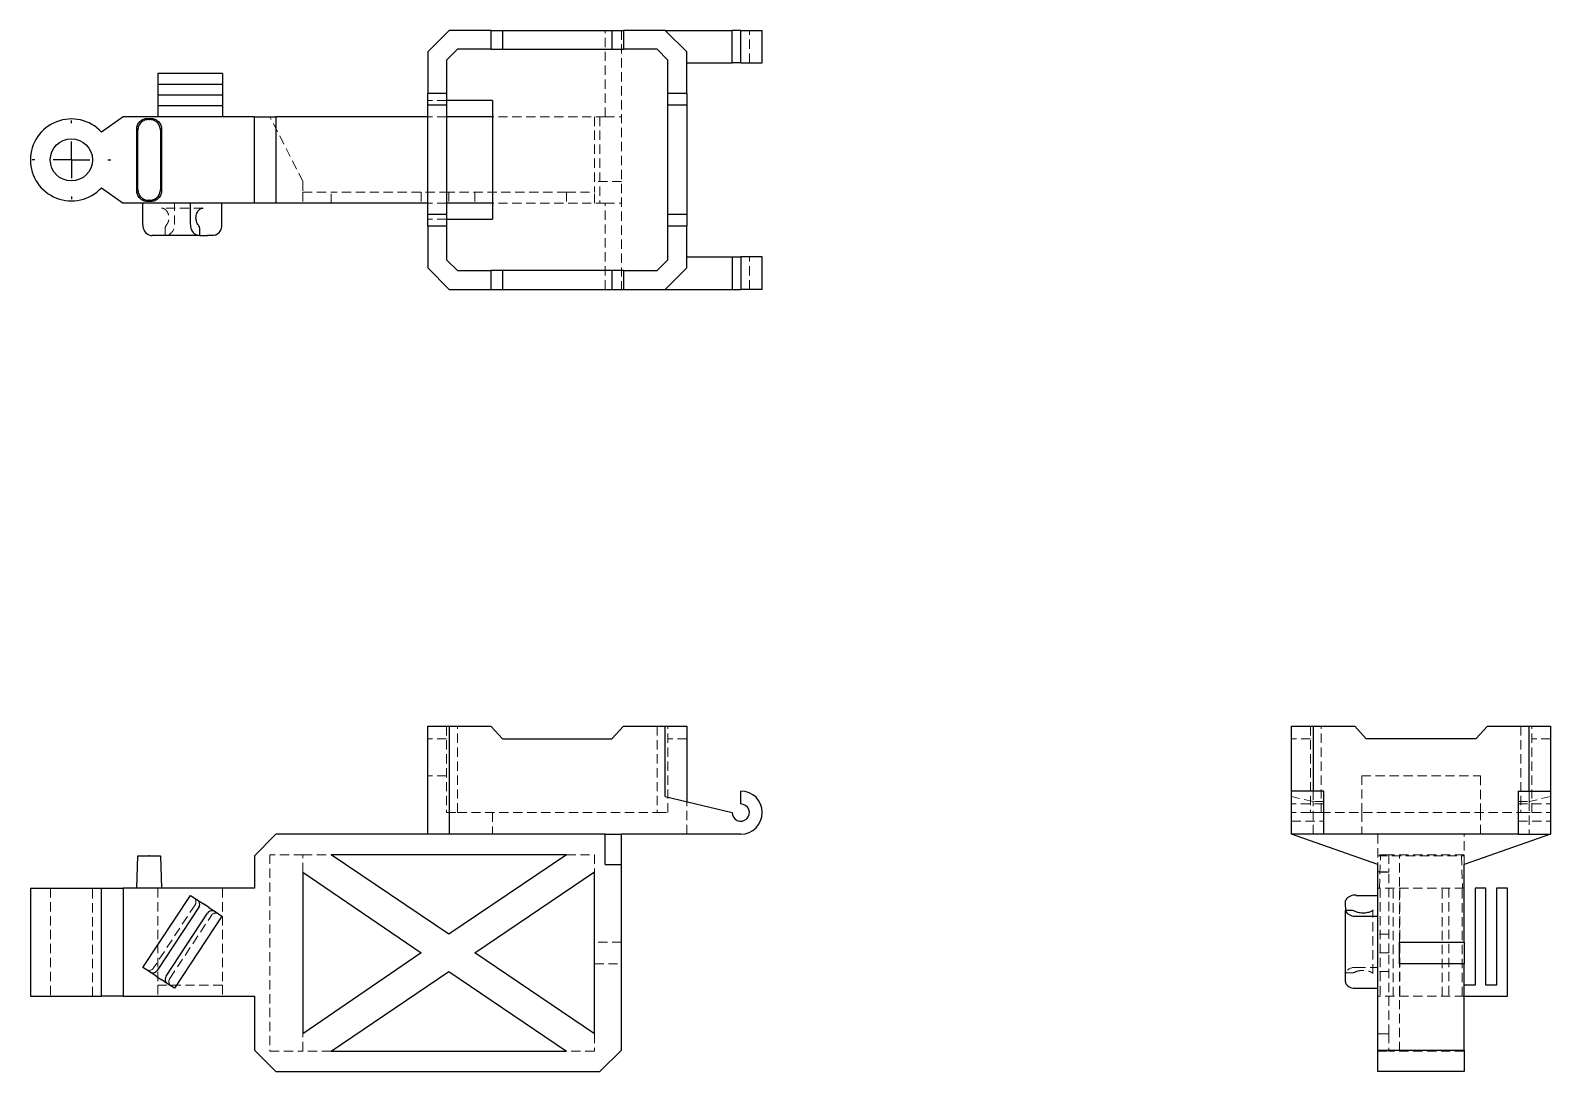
# Model space of a CAD drawing. Header units: millimetres. Extents: x 33 to 241, y 33 to 176.
import ezdxf

# ---------------------------------------------------------------- set-up
doc = ezdxf.new("R2010")
doc.units = ezdxf.units.MM
doc.linetypes.add('HIDDEN', pattern=[1.905, 1.27, -0.635])
doc.layers.add('10', color=7, linetype='Continuous')

# ---------------------------------------------------------------- blocks, each defined once
blk = doc.blocks.new('SW_CENTERMARKSYMBOL_0')
at = {"layer": '10', "color": 0}
for p, q in [((0, 5), (0, 5.38)), ((0, 0), (0, 2.5)), ((-5, 0), (-5.38, 0)), ((0, 0), (-2.5, 0)), ((0, 0), (0, -2.5)), ((0, 0), (2.5, 0)), ((5, 0), (5.38, 0)), ((0, -5), (0, -5.38))]:
    blk.add_line(p, q, dxfattribs=at)

msp = doc.modelspace()

# ---------------------------------------------------------------- linework, layer by layer
at = {"color": 7, "linetype": 'Continuous', "lineweight": 25}
for p, q in [((90.23, 175.7), (87.28, 172.75)), ((95.92, 175.7), (90.23, 175.7)), ((95.92, 175.7), (95.92, 173.12)), ((95.92, 175.7), (97.5, 175.7)), ((97.5, 175.7), (97.5, 173.12)), ((97.5, 175.7), (112.46, 175.7)), ((112.46, 175.7), (112.46, 173.12)), ((112.46, 175.7), (114.03, 175.7)), ((114.03, 175.7), (114.03, 173.12)), ((119.73, 175.7), (114.03, 175.7)), ((122.68, 172.75), (119.73, 175.7)), ((119.73, 175.7), (128.87, 175.7)), ((128.87, 171.27), (128.87, 175.7)), ((130.05, 175.7), (128.87, 175.7)), ((130.05, 171.27), (130.05, 175.7)), ((130.05, 175.7), (133, 175.7)), ((133, 171.27), (133, 175.7)), ((87.28, 172.75), (87.28, 167.06)), ((89.86, 171.64), (91.34, 173.12)), ((95.92, 173.12), (91.34, 173.12)), ((95.92, 173.12), (97.5, 173.12)), ((97.5, 173.12), (112.46, 173.12)), ((112.46, 173.12), (114.03, 173.12)), ((118.62, 173.12), (114.03, 173.12)), ((118.62, 173.12), (120.1, 171.64)), ((122.68, 167.06), (122.68, 172.75)), ((89.86, 171.64), (89.86, 167.06)), ((120.1, 167.06), (120.1, 171.64)), ((122.68, 171.27), (128.87, 171.27)), ((130.05, 171.27), (128.87, 171.27)), ((130.05, 171.27), (133, 171.27)), ((50.4, 169.8), (50.4, 168.32)), ((59.25, 169.8), (50.4, 169.8)), ((59.25, 168.32), (50.4, 168.32)), ((50.4, 168.32), (50.4, 166.85)), ((59.25, 169.8), (59.25, 168.32)), ((59.25, 168.32), (59.25, 166.85)), ((59.25, 166.85), (50.4, 166.85)), ((50.4, 166.85), (50.4, 165.37)), ((59.25, 166.85), (59.25, 165.37)), ((89.86, 167.06), (87.28, 167.06)), ((87.28, 165.48), (87.28, 167.06)), ((89.86, 167.06), (89.86, 165.48)), ((122.68, 167.06), (120.1, 167.06)), ((120.1, 165.48), (120.1, 167.06)), ((122.68, 167.06), (122.68, 165.48)), ((59.25, 165.37), (50.4, 165.37)), ((50.4, 165.37), (50.4, 163.9)), ((59.25, 165.37), (59.25, 163.9)), ((89.86, 165.48), (87.28, 165.48)), ((87.28, 150.52), (87.28, 165.48)), ((96.13, 166.11), (89.86, 166.11)), ((89.86, 165.48), (89.86, 150.52)), ((96.13, 166.11), (96.13, 149.89)), ((122.68, 165.48), (120.1, 165.48)), ((120.1, 150.52), (120.1, 165.48)), ((122.68, 165.48), (122.68, 150.52)), ((45.69, 163.9), (42.71, 161.81)), ((63.6, 163.9), (45.69, 163.9)), ((47.53, 153.8), (47.53, 162.2)), ((47.68, 153.95), (47.68, 162.05)), ((49, 163.68), (49.45, 163.68)), ((49.16, 163.52), (49.29, 163.52)), ((50.76, 162.05), (50.76, 153.95)), ((50.92, 162.2), (50.92, 153.8)), ((63.6, 152.1), (63.6, 163.9)), ((63.6, 163.9), (66.55, 163.9)), ((66.55, 163.9), (66.55, 152.1)), ((87.28, 163.9), (66.55, 163.9)), ((96.13, 163.9), (89.86, 163.9)), ((42.71, 154.19), (45.69, 152.1)), ((63.6, 152.1), (45.69, 152.1)), ((48.37, 149.15), (48.37, 152.1)), ((49.45, 152.32), (49, 152.32)), ((49.29, 152.48), (49.16, 152.48)), ((54.86, 149.15), (54.86, 152.1)), ((59.17, 149.15), (59.17, 152.1)), ((66.55, 152.1), (63.6, 152.1)), ((87.28, 152.1), (66.55, 152.1)), ((96.13, 152.1), (89.86, 152.1)), ((56.47, 151.4), (56.61, 151.41)), ((89.86, 150.52), (87.28, 150.52)), ((87.28, 148.94), (87.28, 150.52)), ((89.86, 150.52), (89.86, 148.94)), ((89.86, 149.89), (96.13, 149.89)), ((122.68, 150.52), (120.1, 150.52)), ((120.1, 148.94), (120.1, 150.52)), ((122.68, 150.52), (122.68, 148.94)), ((56.04, 147.68), (49.65, 147.68)), ((56.13, 147.68), (56.04, 147.68)), ((56.13, 147.68), (56.13, 148.62)), ((56.13, 147.68), (57.21, 147.68)), ((57.89, 147.68), (57.21, 147.68)), ((89.86, 148.94), (87.28, 148.94)), ((87.28, 148.94), (87.28, 143.25)), ((89.86, 148.94), (89.86, 144.36)), ((122.68, 148.94), (120.1, 148.94)), ((120.1, 144.36), (120.1, 148.94)), ((122.68, 143.25), (122.68, 148.94)), ((91.34, 142.88), (89.86, 144.36)), ((120.1, 144.36), (118.62, 142.88)), ((122.68, 144.73), (128.87, 144.73)), ((128.87, 144.73), (128.87, 140.3)), ((128.87, 144.73), (130.05, 144.73)), ((130.05, 144.73), (130.05, 140.3)), ((133, 144.73), (130.05, 144.73)), ((133, 140.3), (133, 144.73)), ((87.28, 143.25), (90.23, 140.3)), ((91.34, 142.88), (95.92, 142.88)), ((95.92, 142.88), (95.92, 140.3)), ((97.5, 142.88), (95.92, 142.88)), ((97.5, 142.88), (97.5, 140.3)), ((112.46, 142.88), (97.5, 142.88)), ((112.46, 142.88), (112.46, 140.3)), ((114.03, 142.88), (112.46, 142.88)), ((114.03, 142.88), (118.62, 142.88)), ((114.03, 142.88), (114.03, 140.3)), ((119.73, 140.3), (122.68, 143.25)), ((90.23, 140.3), (95.92, 140.3)), ((95.92, 140.3), (97.5, 140.3)), ((97.5, 140.3), (112.46, 140.3)), ((112.46, 140.3), (114.03, 140.3)), ((114.03, 140.3), (119.73, 140.3)), ((119.73, 140.3), (128.87, 140.3)), ((128.87, 140.3), (130.05, 140.3)), ((133, 140.3), (130.05, 140.3)), ((87.28, 65.85), (87.28, 80.6)), ((87.28, 80.6), (90.23, 80.6)), ((90.23, 80.6), (90.23, 65.85)), ((90.23, 80.6), (95.92, 80.6)), ((95.92, 80.6), (97.5, 78.88)), ((112.46, 78.88), (114.03, 80.6)), ((114.03, 80.6), (119.73, 80.6)), ((119.73, 71), (119.73, 80.6)), ((119.73, 80.6), (122.68, 80.6)), ((122.68, 80.6), (122.68, 70.3)), ((205.3, 80.6), (208.25, 80.6)), ((205.3, 71.75), (205.3, 80.6)), ((208.25, 80.6), (208.25, 71.75)), ((208.25, 80.6), (213.94, 80.6)), ((215.52, 78.88), (213.94, 80.6)), ((232.06, 80.6), (230.48, 78.88)), ((232.06, 80.6), (237.75, 80.6)), ((237.75, 71.75), (237.75, 80.6)), ((237.75, 80.6), (240.7, 80.6)), ((240.7, 80.6), (240.7, 71.75)), ((97.5, 78.88), (112.46, 78.88)), ((230.48, 78.88), (215.52, 78.88)), ((119.73, 71), (128.87, 68.83)), ((130.05, 69.98), (130.05, 71.75)), ((205.3, 65.85), (205.3, 71.75)), ((209.73, 71.75), (205.3, 71.75)), ((209.73, 65.85), (209.73, 71.75)), ((236.27, 71.75), (236.27, 65.85)), ((236.27, 71.75), (240.7, 71.75)), ((240.7, 71.75), (240.7, 65.85)), ((66.55, 65.85), (63.6, 62.9)), ((87.28, 65.85), (66.55, 65.85)), ((90.23, 65.85), (87.28, 65.85)), ((111.54, 65.85), (90.23, 65.85)), ((111.54, 61.71), (111.54, 65.85)), ((111.54, 65.85), (113.75, 65.85)), ((113.75, 61.71), (113.75, 65.85)), ((130.05, 65.85), (113.75, 65.85)), ((209.73, 65.85), (205.3, 65.85)), ((217.1, 61.71), (205.3, 65.85)), ((236.27, 65.85), (209.73, 65.85)), ((240.7, 65.85), (228.9, 61.71)), ((236.27, 65.85), (240.7, 65.85)), ((47.53, 58.47), (47.68, 62.9)), ((49.29, 62.9), (49.16, 62.9)), ((50.76, 62.9), (50.92, 58.47)), ((63.6, 62.9), (63.6, 58.47)), ((90.15, 52.17), (74.07, 63.05)), ((106.23, 63.05), (74.07, 63.05)), ((106.23, 63.05), (90.15, 52.17)), ((70.24, 60.68), (86.39, 49.63)), ((70.24, 60.68), (70.24, 38.57)), ((93.7, 49.63), (110.06, 60.69)), ((110.06, 38.56), (110.06, 60.69)), ((111.54, 61.71), (113.75, 61.71)), ((113.75, 36.35), (113.75, 61.71)), ((217.1, 36.35), (217.1, 61.71)), ((228.9, 51.1), (228.9, 61.71)), ((33, 58.47), (33, 43.73)), ((33, 58.47), (42.71, 58.47)), ((42.71, 43.73), (42.71, 58.47)), ((42.71, 58.47), (45.69, 58.47)), ((45.69, 58.47), (45.69, 43.73)), ((63.6, 58.47), (45.69, 58.47)), ((230.37, 58.47), (230.37, 45.2)), ((231.85, 58.47), (230.37, 58.47)), ((231.85, 45.2), (231.85, 58.47)), ((233.32, 58.47), (233.32, 45.2)), ((234.8, 58.47), (233.32, 58.47)), ((234.8, 43.73), (234.8, 58.47)), ((48.37, 47.64), (54.86, 57.49)), ((54.86, 57.49), (55.79, 56.88)), ((55.79, 56.88), (56.66, 56.31)), ((57.37, 55.84), (56.66, 56.31)), ((212.68, 55.86), (212.68, 56.61)), ((214.15, 57.49), (217.1, 57.49)), ((56, 55.86), (50.33, 47.23)), ((51.53, 46.44), (57.21, 55.06)), ((59.17, 54.66), (52.68, 44.8)), ((57.37, 55.84), (58.23, 55.28)), ((58.23, 55.28), (59.17, 54.66)), ((212.68, 55.86), (212.68, 55.4)), ((213.62, 55.4), (212.68, 55.4)), ((212.68, 55.39), (212.68, 55.4)), ((212.68, 45.69), (212.68, 55.39)), ((214.15, 54.66), (217.1, 54.66)), ((220.05, 51.1), (228.9, 51.1)), ((220.05, 48.15), (220.05, 51.1)), ((228.9, 51.1), (228.9, 48.15)), ((86.39, 49.63), (70.24, 38.57)), ((110.06, 38.56), (93.7, 49.63)), ((228.9, 48.15), (220.05, 48.15)), ((228.9, 36.35), (228.9, 48.15)), ((49.31, 47.02), (48.37, 47.64)), ((50.17, 46.45), (49.31, 47.02)), ((50.17, 46.45), (50.88, 45.99)), ((51.74, 45.42), (50.88, 45.99)), ((74.07, 36.2), (90.15, 47.08)), ((90.15, 47.08), (106.23, 36.2)), ((33, 43.73), (42.71, 43.73)), ((45.69, 43.73), (42.71, 43.73)), ((45.69, 43.73), (63.6, 43.73)), ((52.68, 44.8), (51.74, 45.42)), ((63.6, 43.73), (63.6, 36.35)), ((214.15, 44.8), (217.1, 44.8)), ((230.37, 45.2), (228.9, 45.2)), ((228.9, 43.73), (234.8, 43.73)), ((233.32, 45.2), (231.85, 45.2)), ((63.6, 36.35), (66.55, 33.4)), ((74.07, 36.2), (106.23, 36.2)), ((110.8, 33.4), (113.75, 36.35)), ((217.1, 36.35), (228.9, 36.35)), ((217.1, 33.4), (217.1, 36.35)), ((228.9, 36.35), (228.9, 33.4)), ((66.55, 33.4), (110.8, 33.4)), ((228.9, 33.4), (217.1, 33.4))]:
    msp.add_line(p, q, dxfattribs=at)
at = {"color": 7, "linetype": 'HIDDEN', "lineweight": 18}
for p, q in [((111.54, 163.9), (111.54, 175.7)), ((113.75, 175.7), (113.75, 140.3)), ((128.87, 175.7), (128.87, 171.27)), ((131.23, 171.27), (131.23, 175.7)), ((89.86, 166.11), (87.28, 166.11)), ((70.24, 155.05), (65.73, 163.9)), ((89.86, 163.9), (87.28, 163.9)), ((111.54, 163.9), (96.13, 163.9)), ((110.06, 163.9), (110.06, 153.58)), ((110.8, 163.9), (110.8, 152.1)), ((111.54, 163.9), (113.75, 163.9)), ((70.24, 155.05), (70.24, 153.58)), ((113.75, 155.05), (110.06, 155.05)), ((52.68, 149.15), (52.68, 152.1)), ((70.24, 153.58), (74.07, 153.58)), ((70.24, 153.58), (70.24, 152.1)), ((90.15, 153.58), (74.07, 153.58)), ((74.07, 152.1), (74.07, 153.58)), ((86.39, 153.58), (86.39, 152.1)), ((89.86, 152.1), (87.28, 152.1)), ((90.15, 153.58), (90.15, 152.1)), ((106.23, 153.58), (90.15, 153.58)), ((93.7, 153.58), (93.7, 152.1)), ((111.54, 152.1), (96.13, 152.1)), ((106.23, 153.58), (106.23, 152.1)), ((106.23, 153.58), (110.06, 153.58)), ((110.06, 152.1), (110.06, 153.58)), ((111.54, 152.1), (113.75, 152.1)), ((111.54, 140.3), (111.54, 152.1)), ((56.61, 151.41), (50.93, 151.41)), ((50.93, 151.41), (51.07, 151.4)), ((89.86, 149.89), (87.28, 149.89)), ((51.41, 148.62), (51.41, 147.68)), ((128.87, 144.73), (128.87, 140.3)), ((131.23, 140.3), (131.23, 144.73)), ((89.86, 80.6), (89.86, 68.8)), ((91.34, 68.8), (91.34, 80.6)), ((118.62, 80.6), (118.62, 68.8)), ((120.1, 68.8), (120.1, 80.6)), ((207.88, 80.6), (207.88, 68.8)), ((209.36, 68.8), (209.36, 80.6)), ((236.64, 80.6), (236.64, 68.8)), ((238.12, 68.8), (238.12, 80.6)), ((89.86, 78.88), (87.28, 78.88)), ((122.68, 78.88), (120.1, 78.88)), ((207.88, 78.88), (205.3, 78.88)), ((240.7, 78.88), (238.12, 78.88)), ((89.86, 73.83), (87.28, 73.83)), ((214.89, 73.83), (231.11, 73.83)), ((214.89, 68.8), (214.89, 73.83)), ((231.11, 73.83), (231.11, 68.8)), ((208.25, 70.3), (205.3, 71)), ((208.25, 71.75), (208.25, 70.3)), ((237.75, 70.3), (237.75, 71.75)), ((240.7, 71), (237.75, 70.3)), ((89.86, 68.8), (91.34, 68.8)), ((91.34, 68.8), (118.62, 68.8)), ((96.13, 68.8), (96.13, 65.85)), ((118.62, 68.8), (120.1, 68.8)), ((122.68, 65.85), (122.68, 70.3)), ((209.73, 69.98), (205.3, 69.98)), ((209.73, 68.83), (205.3, 68.83)), ((207.88, 68.8), (209.36, 68.8)), ((209.73, 70.3), (208.25, 70.3)), ((208.25, 65.85), (208.25, 70.3)), ((209.36, 68.8), (236.64, 68.8)), ((214.89, 68.8), (214.89, 65.85)), ((231.11, 65.85), (231.11, 68.8)), ((236.27, 70.3), (237.75, 70.3)), ((236.27, 69.98), (240.7, 69.98)), ((236.27, 68.83), (240.7, 68.83)), ((236.64, 68.8), (238.12, 68.8)), ((237.75, 70.3), (237.75, 65.85)), ((205.3, 67.62), (209.73, 67.62)), ((236.27, 67.62), (240.7, 67.62)), ((217.1, 65.85), (217.1, 61.71)), ((228.9, 61.71), (228.9, 65.85)), ((70.24, 63.05), (65.73, 63.05)), ((65.73, 63.05), (65.73, 36.2)), ((70.24, 60.68), (70.24, 63.05)), ((70.24, 63.05), (74.07, 63.05)), ((106.23, 63.05), (110.06, 63.05)), ((110.06, 63.05), (110.06, 60.69)), ((218.58, 63.05), (217.1, 63.05)), ((217.1, 62.9), (228.9, 62.9)), ((217.32, 58.47), (217.48, 62.9)), ((228.9, 63.05), (218.58, 63.05)), ((218.58, 63.05), (218.58, 60.69)), ((220.05, 51.1), (220.05, 63.05)), ((228.52, 62.9), (228.68, 58.47)), ((217.1, 60.69), (218.58, 60.69)), ((218.58, 60.68), (217.1, 60.68)), ((218.58, 49.63), (218.58, 60.69)), ((35.73, 58.47), (35.73, 43.73)), ((41.48, 43.73), (41.48, 58.47)), ((50.4, 58.47), (50.4, 45.2)), ((59.25, 58.47), (59.25, 45.2)), ((228.9, 58.47), (217.1, 58.47)), ((217.4, 58.47), (217.4, 43.73)), ((219.19, 43.73), (219.19, 58.47)), ((220.12, 58.47), (220.12, 43.73)), ((225.88, 43.73), (225.88, 58.47)), ((226.81, 58.47), (226.81, 43.73)), ((228.6, 43.73), (228.6, 58.47)), ((55.5, 56.19), (49.82, 47.57)), ((52.04, 46.11), (57.72, 54.73)), ((216.41, 55.46), (216.42, 55.5)), ((216.41, 55.49), (216.41, 55.49)), ((216.41, 46.83), (216.41, 55.46)), ((218.58, 52.17), (217.1, 52.17)), ((113.75, 51.1), (110.06, 51.1)), ((110.06, 48.15), (113.75, 48.15)), ((218.58, 49.63), (217.1, 49.63)), ((218.58, 38.56), (218.58, 49.63)), ((220.05, 36.2), (220.05, 48.15)), ((212.68, 46.9), (213.62, 46.9)), ((214.15, 47.64), (217.1, 47.64)), ((216.42, 46.79), (216.41, 46.83)), ((218.58, 47.08), (217.1, 47.08)), ((59.25, 45.2), (50.4, 45.2)), ((50.4, 45.2), (50.4, 43.73)), ((59.25, 45.2), (59.25, 43.73)), ((228.9, 43.73), (217.1, 43.73)), ((70.24, 36.2), (70.24, 38.57)), ((110.06, 38.56), (110.06, 36.2)), ((217.1, 38.57), (218.58, 38.57)), ((218.58, 38.56), (217.1, 38.56)), ((218.58, 38.56), (218.58, 36.2)), ((65.73, 36.2), (70.24, 36.2)), ((74.07, 36.2), (70.24, 36.2)), ((110.06, 36.2), (106.23, 36.2)), ((217.1, 36.2), (218.58, 36.2)), ((228.9, 36.2), (218.58, 36.2))]:
    msp.add_line(p, q, dxfattribs=at)
at = {"color": 7, "linetype": 'Continuous', "lineweight": 25, "flags": 128}
msp.add_lwpolyline([(56.47, 151.4), (56.45, 151.39), (56.44, 151.39)], dxfattribs=at)
at = {"color": 7, "linetype": 'Continuous', "lineweight": 25}
msp.add_circle((38.6, 158), 2.88, dxfattribs=at)
for centre, radius, start, end in [((38.6, 158), 5.6, 42.8626, 317.1374), ((49.82, 149.07), 1.45, 176.9653, 249.5002), ((56.3, 149.07), 1.45, 176.9653, 249.5002), ((55.39, 148.62), 0.737, 0, 39.9698), ((57.72, 149.07), 1.45, 290.4998, 3.0347), ((130.05, 68.8), 2.95, 270, 90), ((130.05, 68.8), 1.18, 178.312, 90), ((55.39, 56.26), 0.737, 326.6553, 28.1946), ((213.97, 55.94), 1.57, 83.5251, 143.1183), ((57.82, 54.66), 0.737, 85.116, 146.6553), ((213.97, 56.22), 1.57, 216.8817, 276.4749), ((213.62, 54.66), 0.737, 61.1218, 90), ((49.71, 47.64), 0.737, 265.116, 326.6553), ((52.15, 46.03), 0.737, 146.6553, 208.1946), ((213.97, 46.36), 1.57, 216.8817, 276.4749)]:
    msp.add_arc(centre, radius, start, end, dxfattribs=at)
at = {"color": 7, "linetype": 'HIDDEN', "lineweight": 18}
for centre, radius, start, end in [((52.15, 148.62), 0.737, 140.0302, 180), ((51.24, 149.07), 1.45, 290.4998, 3.0347), ((54.88, 56.6), 0.737, 326.6553, 56.6553), ((58.33, 54.33), 0.737, 56.6553, 146.6553), ((49.21, 47.97), 0.737, 236.6553, 326.6553), ((52.66, 45.7), 0.737, 146.6553, 236.6553), ((213.97, 46.08), 1.57, 83.5251, 143.1183), ((213.62, 47.64), 0.737, 270, 298.8782)]:
    msp.add_arc(centre, radius, start, end, dxfattribs=at)
at = {"color": 7, "linetype": 'Continuous', "lineweight": 25}
for points, knots in [([(47.53, 162.2), (47.53, 162.38), (47.56, 162.57), (47.7, 162.93), (47.81, 163.1), (48.1, 163.39), (48.28, 163.5), (48.64, 163.65), (48.83, 163.68), (49, 163.68)], [0, 0, 0, 0, 0.25, 0.25, 0.5, 0.5, 0.75, 0.75, 1, 1, 1, 1]), ([(49.16, 163.52), (48.98, 163.52), (48.79, 163.49), (48.43, 163.35), (48.26, 163.24), (47.97, 162.95), (47.86, 162.77), (47.71, 162.41), (47.68, 162.22), (47.68, 162.05)], [0, 0, 0, 0, 0.25, 0.25, 0.5, 0.5, 0.75, 0.75, 1, 1, 1, 1]), ([(50.76, 162.05), (50.76, 162.22), (50.73, 162.41), (50.59, 162.77), (50.48, 162.95), (50.19, 163.24), (50.02, 163.35), (49.65, 163.49), (49.46, 163.52), (49.29, 163.52)], [0, 0, 0, 0, 0.25, 0.25, 0.5, 0.5, 0.75, 0.75, 1, 1, 1, 1]), ([(49.45, 163.68), (49.62, 163.68), (49.81, 163.65), (50.17, 163.5), (50.34, 163.39), (50.63, 163.1), (50.74, 162.93), (50.89, 162.57), (50.92, 162.38), (50.92, 162.2)], [0, 0, 0, 0, 0.25, 0.25, 0.5, 0.5, 0.75, 0.75, 1, 1, 1, 1]), ([(49, 152.32), (48.83, 152.32), (48.64, 152.35), (48.28, 152.5), (48.1, 152.61), (47.81, 152.9), (47.7, 153.07), (47.56, 153.43), (47.53, 153.62), (47.53, 153.8)], [0, 0, 0, 0, 0.25, 0.25, 0.5, 0.5, 0.75, 0.75, 1, 1, 1, 1]), ([(47.68, 153.95), (47.68, 153.78), (47.71, 153.59), (47.86, 153.23), (47.97, 153.05), (48.26, 152.76), (48.43, 152.65), (48.79, 152.51), (48.98, 152.48), (49.16, 152.48)], [0, 0, 0, 0, 0.25, 0.25, 0.5, 0.5, 0.75, 0.75, 1, 1, 1, 1]), ([(49.29, 152.48), (49.46, 152.48), (49.65, 152.51), (50.02, 152.65), (50.19, 152.76), (50.48, 153.05), (50.59, 153.23), (50.73, 153.59), (50.76, 153.78), (50.76, 153.95)], [0, 0, 0, 0, 0.25, 0.25, 0.5, 0.5, 0.75, 0.75, 1, 1, 1, 1]), ([(50.92, 153.8), (50.92, 153.62), (50.89, 153.43), (50.74, 153.07), (50.63, 152.9), (50.34, 152.61), (50.17, 152.5), (49.81, 152.35), (49.62, 152.32), (49.45, 152.32)], [0, 0, 0, 0, 0.25, 0.25, 0.5, 0.5, 0.75, 0.75, 1, 1, 1, 1]), ([(55.95, 149.09), (55.93, 149.12), (55.84, 149.23), (55.73, 149.45), (55.64, 149.76), (55.61, 150.1), (55.64, 150.42), (55.74, 150.73), (55.88, 150.99), (56.06, 151.19), (56.25, 151.33), (56.37, 151.37), (56.43, 151.39)], [0, 0, 0, 0, 0.049189, 0.157833, 0.26561, 0.372606, 0.479142, 0.585303, 0.691288, 0.797747, 0.906208, 1, 1, 1, 1]), ([(47.68, 62.9), (47.68, 62.9), (47.71, 62.9), (47.86, 62.9), (47.97, 62.9), (48.26, 62.9), (48.43, 62.9), (48.79, 62.9), (48.98, 62.9), (49.16, 62.9)], [0, 0, 0, 0, 0.25, 0.25, 0.5, 0.5, 0.75, 0.75, 1, 1, 1, 1]), ([(49.29, 62.9), (49.46, 62.9), (49.65, 62.9), (50.02, 62.9), (50.19, 62.9), (50.48, 62.9), (50.59, 62.9), (50.73, 62.9), (50.76, 62.9), (50.76, 62.9)], [0, 0, 0, 0, 0.25, 0.25, 0.5, 0.5, 0.75, 0.75, 1, 1, 1, 1]), ([(216.41, 55.49), (216.41, 55.49), (216.41, 55.49), (216.38, 55.44), (216.27, 55.35), (216.09, 55.25), (215.84, 55.16), (215.54, 55.09), (215.2, 55.06), (214.86, 55.06), (214.52, 55.11), (214.24, 55.18), (214.06, 55.26), (213.99, 55.3), (213.97, 55.3)], [0, 0, 0, 0, 0.04122, 0.127741, 0.217856, 0.307809, 0.400131, 0.495627, 0.59356, 0.692779, 0.792017, 0.88975, 0.977999, 1, 1, 1, 1])]:
    msp.add_open_spline(points, degree=3, knots=knots, dxfattribs=at)
at = {"color": 7, "linetype": 'HIDDEN', "lineweight": 18}
for points, knots in [([(51.11, 151.39), (51.14, 151.38), (51.23, 151.35), (51.4, 151.26), (51.59, 151.08), (51.75, 150.84), (51.87, 150.54), (51.92, 150.21), (51.92, 149.88), (51.85, 149.57), (51.73, 149.29), (51.63, 149.16), (51.58, 149.09)], [0, 0, 0, 0, 0.048744, 0.158521, 0.262917, 0.374025, 0.482463, 0.589745, 0.696474, 0.802795, 0.908817, 1, 1, 1, 1]), ([(213.97, 46.99), (214.01, 47.01), (214.11, 47.06), (214.32, 47.14), (214.62, 47.2), (214.96, 47.24), (215.3, 47.23), (215.64, 47.19), (215.93, 47.11), (216.17, 47.01), (216.33, 46.91), (216.41, 46.82), (216.41, 46.81), (216.41, 46.81)], [0, 0, 0, 0, 0.048697, 0.140647, 0.235235, 0.332241, 0.43052, 0.528816, 0.62562, 0.719912, 0.811223, 0.900641, 1, 1, 1, 1])]:
    msp.add_open_spline(points, degree=3, knots=knots, dxfattribs=at)
at = {"color": 7, "linetype": 'Continuous', "lineweight": 25}
for points in [[(49.31, 147.72), (49.41, 147.69), (49.53, 147.68), (49.65, 147.68)], [(56.04, 147.68), (55.98, 147.68), (55.89, 147.69), (55.79, 147.72)], [(58.23, 147.72), (58.13, 147.69), (58.01, 147.68), (57.89, 147.68)], [(56.04, 56.61), (55.98, 56.72), (55.89, 56.81), (55.79, 56.88)], [(212.68, 56.61), (212.68, 56.72), (212.69, 56.81), (212.72, 56.88)], [(58.23, 55.28), (58.13, 55.34), (58.01, 55.38), (57.89, 55.39)], [(212.72, 55.28), (212.69, 55.34), (212.68, 55.38), (212.68, 55.39)], [(49.31, 47.02), (49.41, 46.95), (49.53, 46.91), (49.65, 46.9)], [(51.5, 45.69), (51.56, 45.58), (51.64, 45.48), (51.74, 45.42)], [(212.68, 45.69), (212.68, 45.58), (212.69, 45.48), (212.72, 45.42)]]:
    msp.add_open_spline(points, degree=3, dxfattribs=at)
at = {"color": 7, "linetype": 'HIDDEN', "lineweight": 18}
for points in [[(51.5, 147.68), (51.56, 147.68), (51.64, 147.69), (51.74, 147.72)], [(212.72, 47.02), (212.69, 46.95), (212.68, 46.91), (212.68, 46.9)]]:
    msp.add_open_spline(points, degree=3, dxfattribs=at)

# ---------------------------------------------------------------- block references
at = {"layer": '10'}
msp.add_blockref('SW_CENTERMARKSYMBOL_0', (38.6, 158), dxfattribs=at)

doc.saveas('drawing.dxf')
